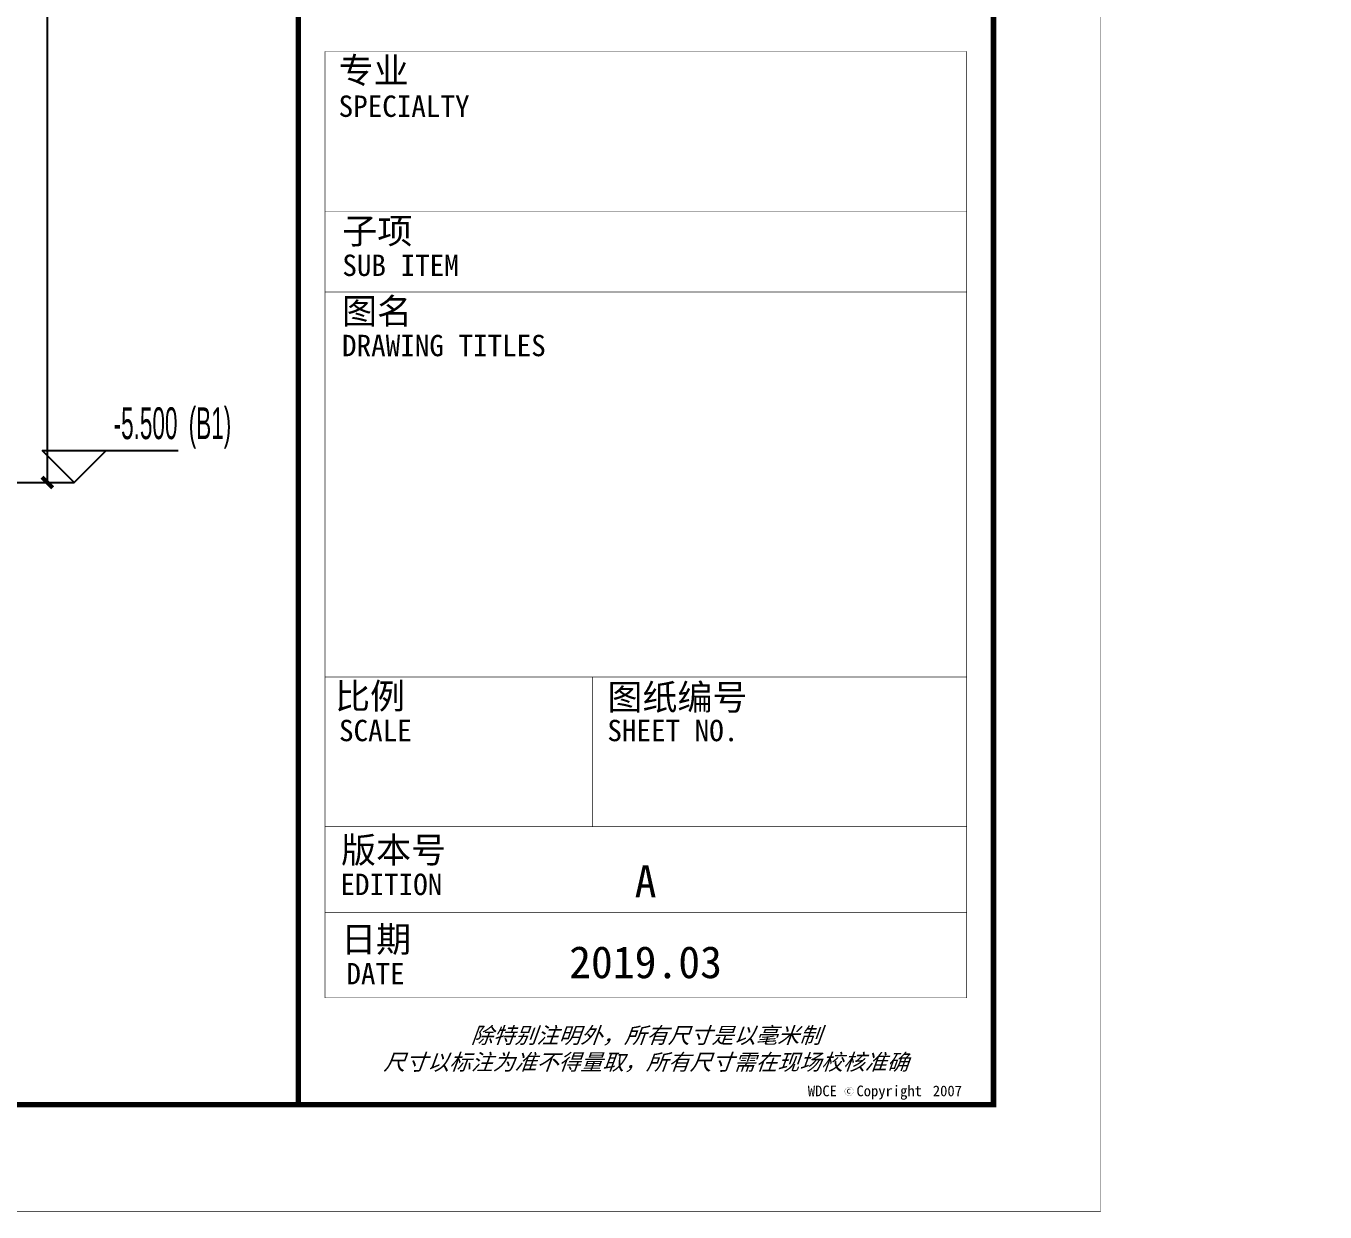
# Model space of a CAD drawing. Extents: x -26219 to 315419, y -160410 to -120810.
# Drawn here: x 31809 to 37882, y -156064 to -150518 of the extents above; entities that cross this region are included whole.
import ezdxf
from ezdxf.enums import TextEntityAlignment as Align
from ezdxf.xclip import XClip

# ---------------------------------------------------------------- set-up
doc = ezdxf.new("R2010")
doc.units = 0
doc.header["$LTSCALE"] = 1000
doc.header["$MEASUREMENT"] = 0
doc.header["$XCLIPFRAME"] = 0
doc.linetypes.add('104-14# 核心筒$2$DOTE', pattern=[2.42, 2, -0.2, 0.02, -0.2])
for name, color, linetype in [('01-标注_尺寸', 124, 'Continuous'), ('01-标注_标高', 200, 'Continuous'), ('02-TEXT_标注', 130, 'Continuous'), ('104-13#14# B1核心筒$0$A-E_楼梯', 171, 'Continuous'), ('104-14# 核心筒$2$A_AXIS-轴线', 36, '104-14# 核心筒$2$DOTE')]:
    doc.layers.add(name, color=color, linetype=linetype)
doc.layers.add('B1幕墙$0$04-不打印_辅助线', color=165, linetype='Continuous', plot=False)
doc.styles.add('_TCH_DIM', font='ros.shx', dxfattribs={"width": 0.75, "bigfont": 'jd.shx'})
doc.styles.add('_TCH_DIM_T3', font='ros.shx', dxfattribs={"width": 0.705882, "bigfont": 'jd.shx'})
doc.styles.add('图签信息$0$华文细黑', font='STXIHEI_0.TTF', dxfattribs={"height": 10})
doc.dimstyles.new('_TCH_ARCH&&50', dxfattribs={"dimtxt": 148.75, "dimasz": 50, "dimexe": 125, "dimexo": 150, "dimgap": 63.125, "dimtad": 1, "dimdec": 0, "dimzin": 0, "dimdsep": 46, "dimtxsty": '_TCH_DIM_T3', "dimblk": 'ARCHTICK', "dimcen": 0.09, "dimclrt": 7, "dimazin": 2, "dimtfac": 1, "dimtdec": 0, "dimtix": 1, "dimtmove": 2, "dimatfit": 3, "dimfxl": 0, "dimtolj": 1, "dimtzin": 0, "dimarcsym": 0})

# ---------------------------------------------------------------- blocks, each defined once
blk = doc.blocks.new('104-14# 核心筒')
at = {"layer": '104-14# 核心筒$2$A_AXIS-轴线'}
for p, q in [((-9370.1, 185900), (120259.9, 185900)), ((-9370.1, 96800), (120259.9, 96800))]:
    blk.add_line(p, q, dxfattribs=at)
blk = doc.blocks.new('B1幕墙')
at = {"layer": 'B1幕墙$0$04-不打印_辅助线'}
blk.add_lwpolyline([(-19723.4, 110825.4), (-17951.5, 111952.4), (-14731.3, 106889.8), (-10015.2, 109889.5), (-6726.5, 109889.5), (-6726.5, 107689.5), (-6591.5, 107689.5), (-6591.5, 96729.1), (-3286.4, 91533.1), (-3400.3, 91460.7), (-609.5, 87073), (-44109.9, 59403.8), (-49479.8, 60532), (-116340.3, 165647.4), (-95570, 173811.9), (-95423.7, 173439.7), (-115742.4, 165452.7), (-49232.7, 60888.9), (-44187.1, 59828.8), (-1077.3, 87249.5), (-3868.2, 91637.2), (-3501.1, 91870.6)], dxfattribs=at)
blk = doc.blocks.new('104-13#14# B1核心筒')
at = {"layer": '104-13#14# B1核心筒$0$A-E_楼梯', "rotation": 57.54087654752239}
blk.add_blockref('B1幕墙', (289197.1, 8062.4), dxfattribs=at)
blk = doc.blocks.new('图签信息$0$WDCE Copyright200X')
at = {"const_width": 0.016}
blk.add_lwpolyline([(-10.6, 1.26, 1), (-11.4, 1.26, 1)], format="xyb", close=True, dxfattribs=at)
at = {"style": '图签信息$0$华文细黑'}
for s, p in [('WDCE ', (-11.46, 0.5)), ('     Copyright ', (-3.51, 0.5))]:
    blk.add_text(s, height=1, dxfattribs=at).set_placement(p, align=Align.BOTTOM_RIGHT)
blk.add_text('c', height=0.6, dxfattribs=at).set_placement((-11.04, 1.35), align=Align.MIDDLE_CENTER)
blk.add_attdef('200X', text='', height=1, dxfattribs=at).set_placement((-0.45, 0.5), align=Align.BOTTOM_RIGHT)
blk = doc.blocks.new('图签信息')
at = {"const_width": 0.5}
blk.add_lwpolyline([(-65, 0), (0, 0), (0, 500.5), (-65, 500.5)], close=True, dxfattribs=at)
at = {"const_width": 0.05}
for points in [[(-62.5, 98.5), (-2.5, 98.5), (-2.5, 10), (-62.5, 10), (-62.5, 98.5)], [(-62.5, 83.5), (-2.5, 83.5)], [(-62.5, 76), (-2.5, 76)], [(-62.5, 40), (-2.5, 40)], [(-37.5, 40), (-37.5, 26)], [(-62.5, 26), (-2.5, 26)], [(-62.5, 18), (-2.5, 18)]]:
    blk.add_lwpolyline(points, dxfattribs=at)
blk.add_blockref('图签信息$0$WDCE Copyright200X', (-2.5, 0)).add_auto_attribs({'200X': '2007'})
at = {"style": '图签信息$0$华文细黑'}
for s, height, p in [('专业', 2.4, (-61.23, 97.93)), ('SPECIALTY', 2, (-61.23, 94.38)), ('子项', 2.4, (-60.88, 82.92)), ('SUB ITEM', 2, (-60.88, 79.5)), ('图名', 2.4, (-60.91, 75.41)), ('DRAWING TITLES', 2, (-60.91, 72)), ('比例', 2.4, (-61.56, 39.42)), ('图纸编号', 2.4, (-36.1, 39.32)), ('SCALE', 2, (-61.19, 36)), ('SHEET NO.', 2, (-36.1, 36)), ('版本号', 2.4, (-61, 25.03)), ('EDITION', 2, (-61.06, 21.61)), ('日期', 2.4, (-61, 16.68)), ('DATE', 2, (-60.5, 13.26))]:
    blk.add_text(s, height=height, dxfattribs=at).set_placement(p, align=Align.TOP_LEFT)
at = {"color": 4, "style": '图签信息$0$华文细黑'}
for s, p in [('A', (-32.53, 19.4)), ('2019.03', (-32.53, 11.84))]:
    blk.add_text(s, height=3, dxfattribs=at).set_placement(p, align=Align.CENTER)
at = {"style": '图签信息$0$华文细黑', "oblique": 20}
for s, p in [('除特别注明外，所有尺寸是以毫米制', (-32.5, 6.5)), ('尺寸以标注为准不得量取，所有尺寸需在现场校核准确', (-32.5, 4))]:
    blk.add_text(s, height=1.5, dxfattribs=at).set_placement(p, align=Align.MIDDLE_CENTER)
blk = doc.blocks.new('图签-A1')
at = {"color": 2}
blk.add_blockref('图签信息', (0, 0), dxfattribs=at)
blk = doc.blocks.new('图框-A1+1-2')
for points, const_width in [([(0, 0), (1261, 0), (1261, 594), (0, 594)], 0.05), ([(1186, 584), (25, 584), (25, 10), (1186, 10)], 0.5)]:
    blk.add_lwpolyline(points, close=True, dxfattribs=dict(const_width=const_width))
blk = doc.blocks.new('_ArchTick')
at = {"color": 0, "linetype": 'ByBlock', "const_width": 0.4}
blk.add_lwpolyline([(-0.5, -0.5), (0.5, 0.5)], dxfattribs=at)
blk = doc.blocks.new('*D480')
at = {"layer": '01-标注_尺寸', "color": 0, "lineweight": -2, "transparency": 16777216}
for p, q in [((31594.9, -147152.6), (32034.2, -147152.6)), ((31909.2, -152652.6), (31909.2, -147152.6)), ((31594.9, -152652.6), (32034.2, -152652.6))]:
    blk.add_line(p, q, dxfattribs=at)
at = {"layer": 'Defpoints', "color": 0, "transparency": 16777216}
for p in [(31444.9, -147152.6), (31909.2, -147152.6), (31444.9, -152652.6)]:
    blk.add_point(p, dxfattribs=at)
at = {"layer": '01-标注_尺寸', "color": 0, "lineweight": -2, "transparency": 16777216, "xscale": 50, "yscale": 50, "zscale": 50}
for p, rotation in [((31909.2, -147152.6), 90), ((31909.2, -152652.6), 270)]:
    blk.add_blockref('_ArchTick', p, dxfattribs=dict(at, rotation=rotation))
at = {"layer": '01-标注_尺寸', "color": 7, "transparency": 16777216, "insert": (31771.7, -149902.6), "char_height": 148.75, "attachment_point": 5, "rotation": 90, "style": '_TCH_DIM_T3'}
blk.add_mtext('\\A1;5500', dxfattribs=at)

msp = doc.modelspace()

# ---------------------------------------------------------------- linework, layer by layer
at = {"layer": '01-标注_标高'}
for p, q in [((32034.2, -152652.6), (31884.2, -152502.6)), ((31884.2, -152502.6), (32519.9, -152502.6)), ((32034.2, -152652.6), (32184.2, -152502.6))]:
    msp.add_line(p, q, dxfattribs=at)

# ---------------------------------------------------------------- block references
at = {"xscale": 50, "yscale": 50, "zscale": 50}
for name, p in [('图框-A1+1-2', (-26217.9, -156062.5)), ('图签-A1', (36332.1, -155562.5))]:
    msp.add_blockref(name, p, dxfattribs=at)
ref = msp.add_blockref('104-13#14# B1核心筒', (-139122.3, -151768.8))
XClip(ref).set_block_clipping_path([(207512.3994327821, 11700.0000000345), (217199.994662753, 24900.0000103296)])
ref = msp.add_blockref('104-14# 核心筒', (-45298.4, -250352.4))
XClip(ref).set_block_clipping_path([(21749.9999999867, 95940.5634616732), (34400.0000000036, 107500.0000000001)])
ref = msp.add_blockref('104-14# 核心筒', (-29679.9, -339452.4))
XClip(ref).set_block_clipping_path([(21000, 184300.0000000001), (34400.0000000036, 196600.0000000001)])

# ---------------------------------------------------------------- texts
at = {"layer": '02-TEXT_标注', "style": '_TCH_DIM', "width": 0.529412}
for s, p in [('-5.500', (32218.8, -152450.1)), ('(B1)', (32569.9, -152450.1))]:
    msp.add_text(s, height=148.75, dxfattribs=at).set_placement(p)

# ---------------------------------------------------------------- dimensions: what is measured, and where the dimension line sits
at = {"layer": '01-标注_尺寸'}
dim = msp.add_aligned_dim(p1=(31444.9, -152652.6), p2=(31444.9, -147152.6), distance=-464.3, dimstyle='_TCH_ARCH&&50', dxfattribs=at)
dim.commit()
dim.dimension.update_dxf_attribs({"geometry": '*D480', "text_midpoint": (31771.7, -149902.6)})

doc.saveas('drawing.dxf')
